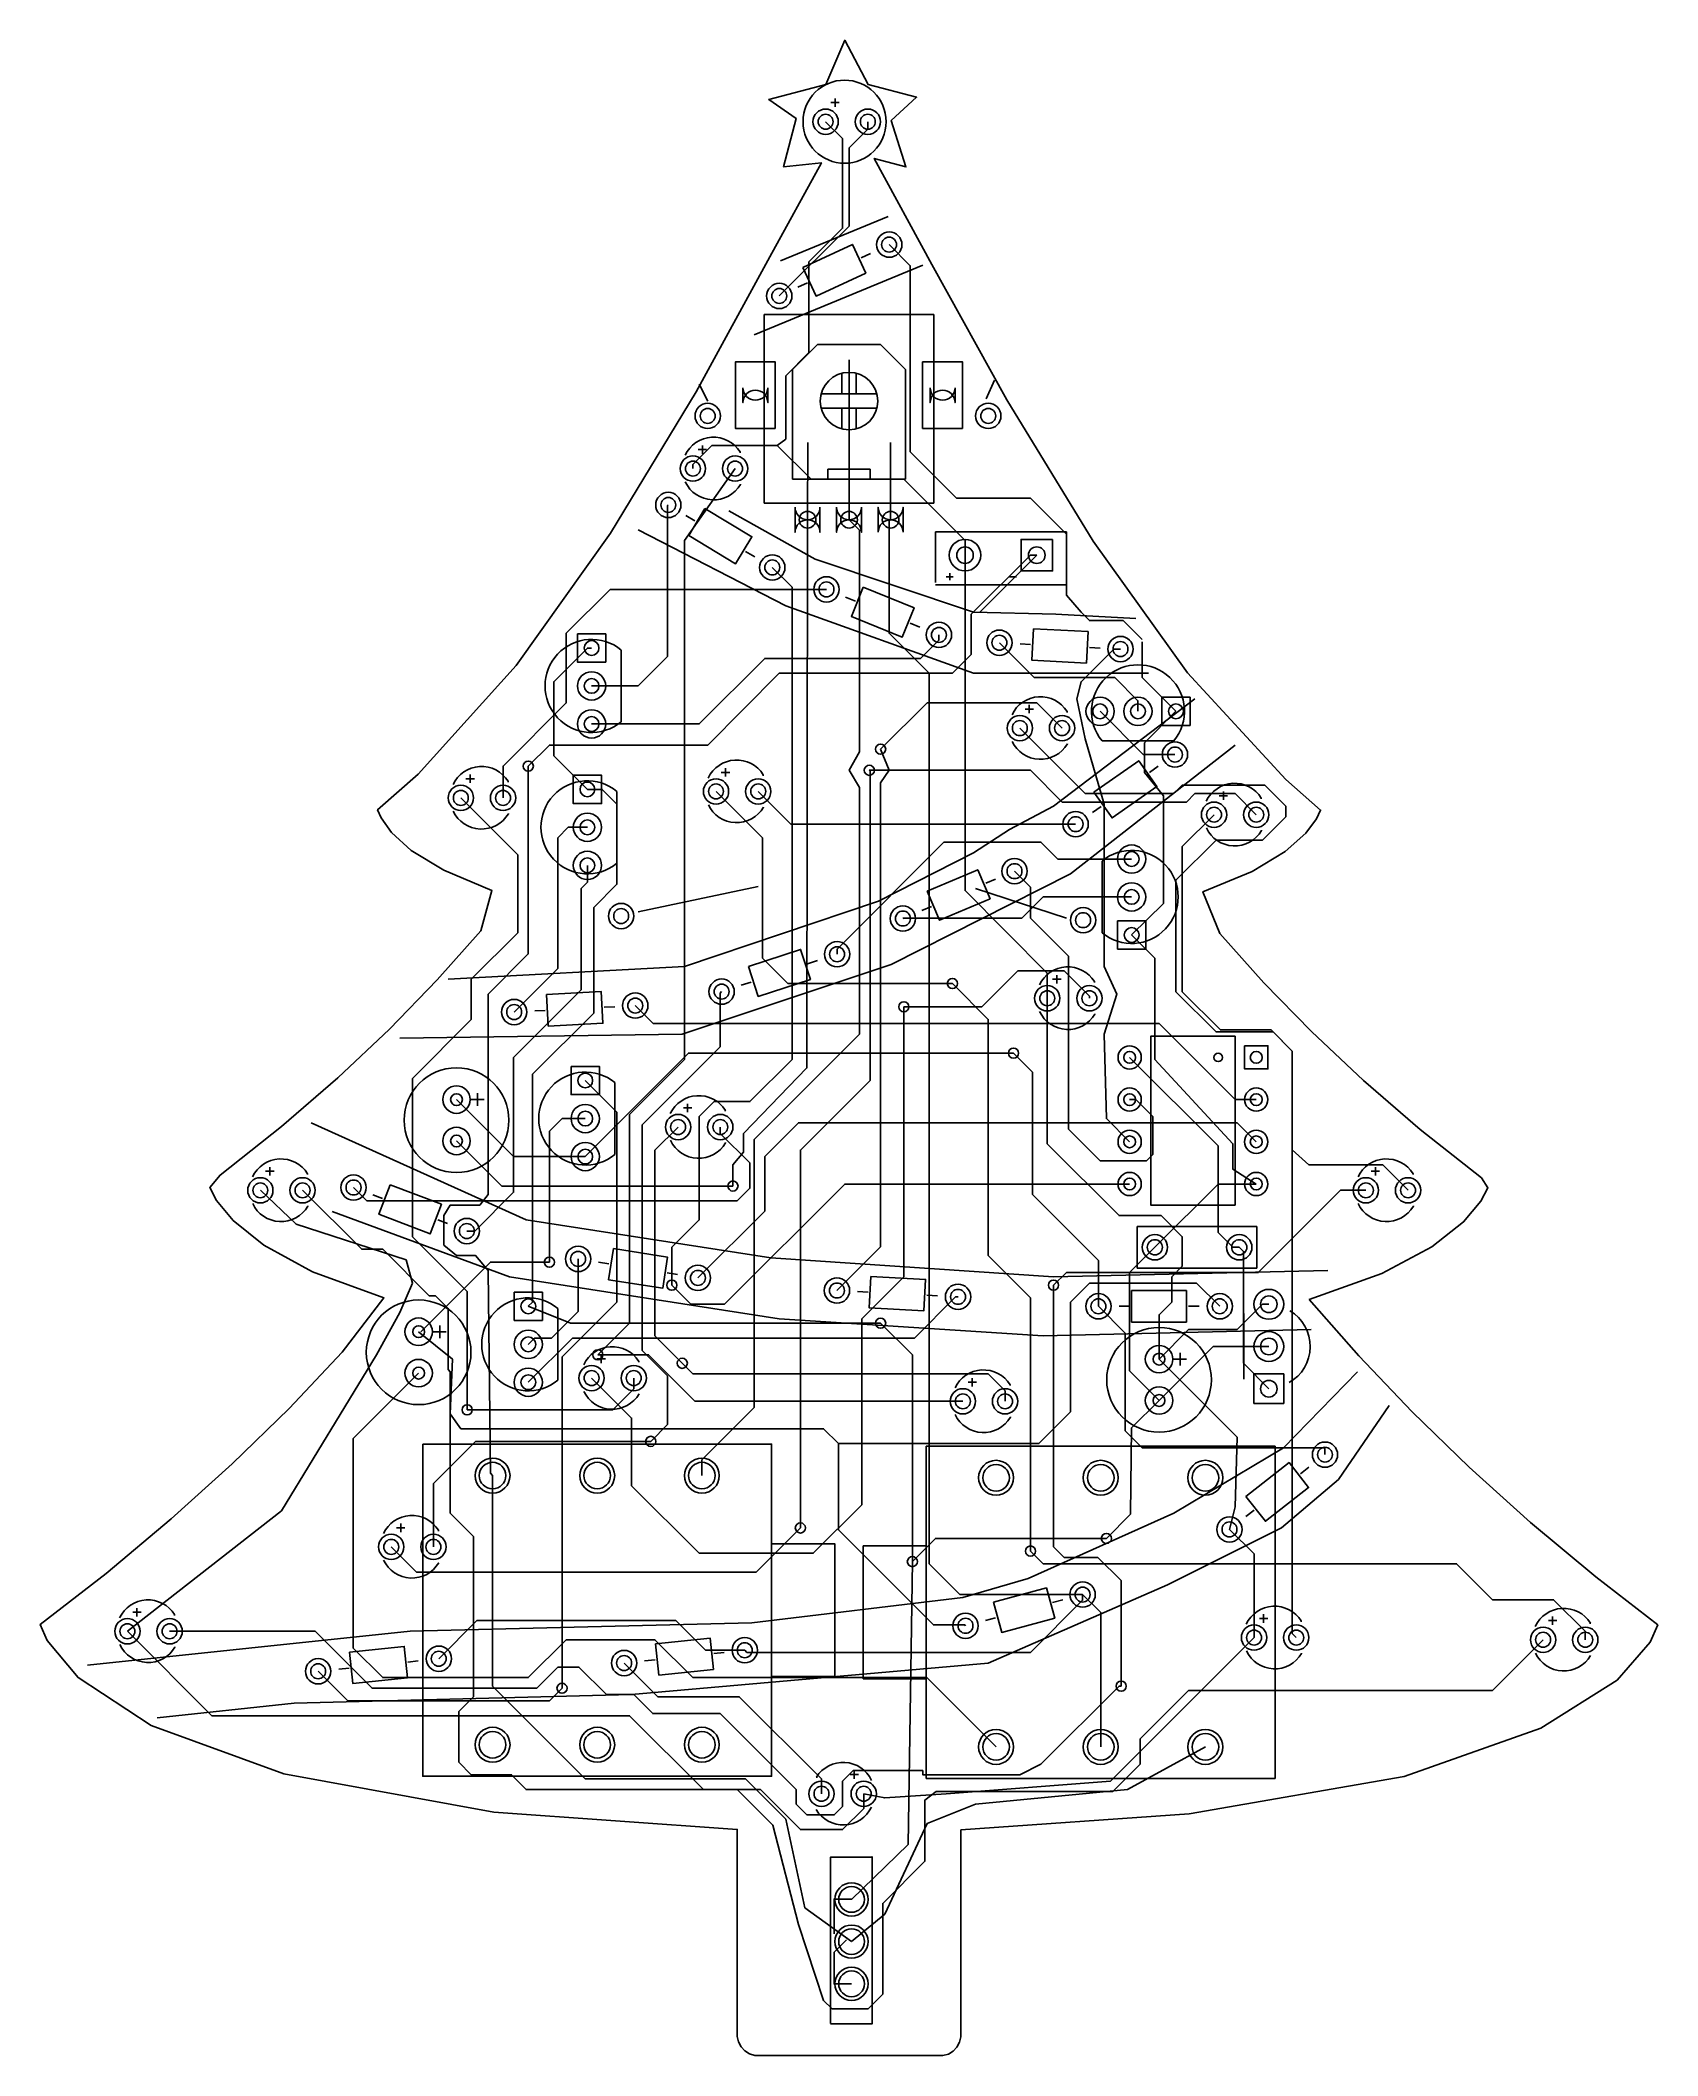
# Model space of a CAD drawing. Header units: millimetres. Extents: x 76 to 173, y -137 to -16.
import ezdxf

# ---------------------------------------------------------------- set-up
doc = ezdxf.new("R2010")
doc.units = ezdxf.units.MM

msp = doc.modelspace()

# ---------------------------------------------------------------- linework, layer by layer
for points in [[(151.91, -91.79), (156.29, -90.23), (159.3, -88.62), (161.2, -87.12), (162.24, -85.88), (162.67, -85.07), (162.29, -84.47), (158.58, -81.55), (155.18, -78.61), (152.04, -75.67), (149.17, -72.73), (146.53, -69.77), (145.51, -67.25), (148.47, -66.04), (150.47, -64.83), (151.7, -63.73), (152.35, -62.86), (152.59, -62.33), (150.51, -60.49), (144.58, -54.08), (138.9, -46.15), (133.7, -37.65), (129.2, -29.49), (125.73, -23.11), (127.63, -23.62), (126.75, -20.83), (128.27, -19.43), (125.35, -18.67), (123.95, -16), (122.81, -18.67), (119.38, -19.56), (121.03, -20.7), (120.27, -23.62), (122.55, -23.37), (119.45, -29.03), (115, -37.15), (109.84, -45.66), (104.18, -53.64), (98.27, -60.17), (95.83, -62.31), (96.05, -62.81), (96.66, -63.68), (97.85, -64.76), (99.81, -65.96), (102.71, -67.18), (102.04, -69.6), (99.41, -72.56), (96.55, -75.51), (93.44, -78.44), (90.04, -81.38), (86.35, -84.3), (85.73, -85.04), (86.14, -85.83), (87.14, -87.04), (88.98, -88.53), (91.92, -90.12), (96.21, -91.7), (93.69, -94.97), (90.5, -98.35), (87.08, -101.69), (83.41, -105), (79.48, -108.29), (75.52, -111.35), (75.93, -112.32), (77.8, -114.55), (82.2, -117.43), (90.19, -120.34), (102.83, -122.64), (117.48, -123.69), (117.48, -136.15), (117.56, -136.47), (117.71, -136.77), (117.93, -137.01), (118.21, -137.19), (118.53, -137.29), (118.89, -137.3), (129.86, -137.29), (130.19, -137.21), (130.47, -137.03), (130.7, -136.79), (130.86, -136.5), (130.93, -136.17), (130.94, -123.72), (144.68, -122.75), (157.62, -120.5), (165.85, -117.6), (170.44, -114.71), (172.43, -112.42), (172.89, -111.38), (169.17, -108.48), (165.23, -105.21), (161.54, -101.88), (158.11, -98.55), (154.9, -95.18), (151.91, -91.79)], [(121.42, -29.68), (124.41, -28.29), (125.21, -30.01), (122.22, -31.4), (121.42, -29.68)], [(129.31, -32.51), (119.1, -32.51), (119.1, -43.86), (129.31, -43.86), (129.31, -32.51)], [(119.77, -39.36), (119.77, -35.36), (117.37, -35.36), (117.37, -39.36)], [(131.04, -39.36), (131.04, -35.36), (128.64, -35.36), (128.64, -39.36)], [(117.82, -36.91), (117.82, -37.81)], [(119.32, -36.91), (119.32, -37.81)], [(129.09, -36.91), (129.09, -37.81)], [(130.59, -36.91), (130.59, -37.81)], [(115.53, -44.18), (118.36, -45.88), (117.38, -47.51), (114.56, -45.81), (115.53, -44.18)], [(120.96, -44.11), (120.96, -45.61)], [(122.46, -44.11), (122.46, -45.61)], [(123.46, -44.11), (123.46, -45.61)], [(124.96, -44.11), (124.96, -45.61)], [(125.96, -45.61), (125.96, -44.11)], [(127.46, -45.61), (127.46, -44.11)], [(136.46, -46.04), (134.56, -46.04), (134.56, -47.94), (136.46, -47.94)], [(125.06, -48.92), (128.12, -50.16), (127.41, -51.92), (124.35, -50.68), (125.06, -48.92)], [(107.86, -51.73), (107.86, -53.43), (109.56, -53.43), (109.56, -51.73)], [(135.31, -51.42), (138.6, -51.59), (138.5, -53.49), (135.21, -53.31), (135.31, -51.42)], [(144.74, -55.54), (143.04, -55.54), (143.04, -57.24), (144.74, -57.24)], [(138.95, -61.26), (141.65, -59.36), (142.74, -60.92), (140.04, -62.81), (138.95, -61.26)], [(107.61, -60.24), (107.61, -61.94), (109.31, -61.94), (109.31, -60.24)], [(128.92, -67.21), (131.96, -65.92), (132.7, -67.67), (129.66, -68.96), (128.92, -67.21)], [(142.07, -70.7), (142.07, -69), (140.37, -69), (140.37, -70.7)], [(118.15, -71.74), (121.29, -70.72), (121.88, -72.53), (118.74, -73.55), (118.15, -71.74)], [(106, -73.43), (109.29, -73.26), (109.39, -75.16), (106.1, -75.33), (106, -73.43)], [(147.45, -75.95), (147.45, -86.11), (142.37, -86.11), (142.37, -75.95), (147.45, -75.95)], [(148.02, -76.52), (148.02, -77.91), (149.42, -77.91), (149.42, -76.52)], [(107.48, -77.76), (107.48, -79.46), (109.18, -79.46), (109.18, -77.76)], [(96.59, -84.88), (99.67, -86.06), (98.99, -87.84), (95.91, -86.66), (96.59, -84.88)], [(110.02, -88.72), (113.28, -89.24), (112.99, -91.11), (109.73, -90.6), (110.02, -88.72)], [(125.53, -90.41), (128.82, -90.58), (128.72, -92.47), (125.43, -92.3), (125.53, -90.41)], [(104.05, -91.35), (104.05, -93.05), (105.75, -93.05), (105.75, -91.35)], [(141.22, -91.25), (144.52, -91.25), (144.52, -93.15), (141.22, -93.15), (141.22, -91.25)], [(149.48, -91.18), (149.48, -91.18)], [(149.48, -92.97), (149.48, -92.97)], [(149.48, -93.72), (149.48, -93.72)], [(149.48, -95.51), (149.48, -95.51)], [(150.38, -96.26), (148.58, -96.26), (148.58, -98.05), (150.38, -98.05)], [(98.55, -100.49), (98.55, -120.49), (119.55, -120.49), (119.55, -100.49), (98.55, -100.49)], [(149.86, -120.62), (149.86, -100.62), (128.86, -100.62), (128.86, -120.62), (149.86, -120.62)], [(148.1, -103.65), (150.7, -101.61), (151.87, -103.11), (149.27, -105.14), (148.1, -103.65)], [(119.55, -106.49), (119.55, -114.49), (123.35, -114.49), (123.35, -106.49), (119.55, -106.49)], [(128.86, -114.62), (128.86, -106.62), (125.06, -106.62), (125.06, -114.62), (128.86, -114.62)], [(132.91, -110), (136.09, -109.15), (136.59, -110.98), (133.4, -111.83), (132.91, -110)], [(94.14, -113.02), (97.43, -112.67), (97.63, -114.56), (94.34, -114.91), (94.14, -113.02)], [(112.56, -112.51), (115.84, -112.17), (116.04, -114.06), (112.76, -114.4), (112.56, -112.51)]]:
    msp.add_lwpolyline(points, close=True)
for points in [[(123.11, -19.75), (123.62, -19.75)], [(123.37, -19.5), (123.37, -20)], [(122.8, -20.9), (123.82, -21.92), (123.82, -27.31), (121.79, -29.34), (121.79, -34.8), (120.4, -36.2), (120.4, -40), (119.89, -40.39), (115.95, -40.39), (114.81, -41.53), (114.81, -41.78)], [(120.01, -31.39), (124.21, -27.19), (124.21, -22.48), (125.34, -21.35), (125.34, -20.9)], [(120.08, -29.27), (126.56, -26.61)], [(124.93, -29.09), (125.5, -28.83)], [(126.62, -28.3), (127.89, -29.57), (127.89, -40.77), (130.68, -43.56), (135.13, -43.56), (137.29, -45.72), (137.29, -49.4), (138.18, -50.42), (138.68, -50.93), (140.72, -50.93), (141.86, -52.07)], [(118.49, -33.72), (128.65, -29.53)], [(121.71, -30.6), (121.13, -30.86)], [(122.3, -34.32), (120.8, -35.81)], [(126.11, -34.32), (122.3, -34.32)], [(127.61, -35.81), (126.11, -34.32)], [(120.8, -35.81), (120.8, -42.42)], [(123.77, -36.04), (123.77, -37.29)], [(124.21, -35.23), (124.21, -44.86)], [(124.64, -36.04), (124.64, -37.29)], [(127.61, -42.42), (127.61, -35.81)], [(115.7, -37.72), (115.19, -36.7)], [(125.88, -37.29), (122.53, -37.29)], [(132.46, -37.59), (132.97, -36.45)], [(125.88, -38.15), (122.53, -38.15)], [(123.77, -38.15), (123.77, -39.4)], [(124.64, -38.15), (124.64, -39.4)], [(115.12, -40.64), (115.63, -40.64)], [(115.38, -40.38), (115.38, -40.89)], [(117.65, -40.78), (117.65, -40.84)], [(119.89, -40.39), (121.92, -42.42), (127.51, -42.42), (131.19, -46.1), (131.19, -46.99)], [(121.72, -40.21), (121.71, -44.86)], [(126.7, -40.21), (126.71, -44.86)], [(117.35, -41.78), (114.3, -46.1), (114.3, -77.34), (111, -80.65), (111, -93.22), (109.09, -95.12)], [(120.8, -42.42), (122.94, -42.42)], [(122.94, -41.81), (125.48, -41.81)], [(122.94, -42.42), (122.94, -41.81)], [(125.48, -41.81), (125.48, -42.42)], [(125.48, -42.42), (127.61, -42.42)], [(117.67, -42.74), (117.67, -42.72)], [(113.33, -43.97), (113.28, -44.01), (113.28, -53.09), (111.51, -54.86), (108.71, -54.86)], [(114.93, -44.93), (114.39, -44.6)], [(124.21, -44.86), (124.84, -45.49), (124.84, -58.82), (124.21, -59.94), (124.84, -60.98), (124.84, -75.82), (118.49, -82.17), (118.49, -98.3), (115.35, -101.44), (115.35, -102.39)], [(116.97, -44.32), (122.17, -47.24), (131.7, -50.42), (136.65, -50.55), (141.48, -50.8)], [(117.22, -84.96), (117.22, -83.69), (117.86, -82.93), (117.86, -81.79), (121.67, -77.85), (121.71, -44.86)], [(126.71, -44.86), (126.62, -44.95), (126.62, -47.71)], [(111.51, -45.47), (120.4, -50.04), (131.7, -54.1), (142.24, -54.1)], [(137.29, -45.59), (129.41, -45.59)], [(129.41, -48.64), (129.41, -45.59)], [(137.29, -45.59), (137.29, -48.77)], [(104.9, -59.69), (106.17, -58.42), (115.7, -58.42), (120.01, -54.1), (130.43, -54.1), (131.57, -52.96), (131.57, -50.55), (135.13, -46.99), (135.51, -46.99)], [(117.98, -46.76), (118.53, -47.09)], [(131.19, -46.99), (131.19, -67.18), (136.14, -72.14), (136.14, -73.66)], [(135.51, -46.99), (132.08, -50.42)], [(119.59, -47.73), (120.78, -48.92), (120.78, -77.34), (118.24, -79.88), (116.08, -79.88), (115.19, -80.77), (115.19, -87), (113.54, -88.65), (113.54, -90.93)], [(126.62, -47.71), (126.62, -51.69), (129.03, -54.1), (129.03, -107.7), (130.88, -109.55), (138.27, -109.55)], [(130.48, -48.29), (130.05, -48.29)], [(130.28, -48.49), (130.28, -48.07)], [(134.29, -48.29), (133.86, -48.29)], [(103.38, -61.6), (103.38, -59.69), (107.19, -55.88), (107.19, -51.69), (109.83, -49.05), (122.85, -49.05)], [(124.59, -49.75), (124, -49.52)], [(137.29, -48.77), (129.41, -48.77)], [(108.71, -57.15), (115.19, -57.15), (119.13, -53.21), (128.52, -53.21), (129.62, -52.11), (129.62, -51.79)], [(127.89, -51.09), (128.48, -51.32)], [(108.46, -61.09), (106.43, -59.06), (106.43, -54.61), (108.46, -52.58), (108.71, -52.58)], [(110.49, -52.71), (110.49, -57.02)], [(133.26, -52.26), (135.36, -54.36), (140.21, -54.36), (141.6, -55.75), (141.6, -56.39)], [(135.13, -52.36), (134.5, -52.32)], [(141.1, -82.3), (139.7, -80.9), (139.57, -75.82), (140.33, -73.41), (139.57, -71.75), (139.57, -61.98), (138.43, -58.04), (137.92, -55.63), (138.18, -54.61), (140.14, -52.64), (140.55, -52.64)], [(138.68, -52.54), (139.32, -52.58)], [(143.89, -56.39), (141.86, -54.36), (141.86, -52.2)], [(145.03, -55.63), (136.52, -62.1), (133.86, -63.5), (131.7, -64.9), (125.98, -67.82), (114.3, -71.75), (100.08, -72.52)], [(126.11, -58.67), (128.91, -55.88), (135.51, -55.88), (137.03, -57.4)], [(134.81, -56.26), (135.32, -56.26)], [(135.06, -56), (135.06, -56.51)], [(137.33, -56.4), (137.33, -56.46)], [(139.32, -56.39), (141.92, -58.99), (143.83, -58.99)], [(143.89, -56.39), (141.99, -58.29), (141.99, -60.07), (143.13, -61.47), (143.13, -67.95), (141.22, -69.85)], [(134.49, -57.4), (138.43, -61.34), (143.76, -61.34), (144.27, -60.83), (149.23, -60.83), (150.5, -62.1), (150.5, -62.74), (149.1, -64.14), (146.3, -64.14), (143.89, -66.55), (143.89, -73.28), (146.3, -75.69), (149.73, -75.69), (150.88, -76.84), (150.88, -82.78), (151.89, -83.69), (156.34, -83.69), (157.86, -85.22)], [(143.76, -58.17), (139.45, -58.17)], [(123.48, -91.25), (126.11, -88.62), (126.11, -60.7), (126.62, -59.94), (126.11, -58.67)], [(137.35, -58.36), (137.35, -58.34)], [(147.45, -58.42), (137.54, -66.17)], [(102.75, -102.39), (102.62, -102.25), (102.49, -90.04), (101.73, -89.15), (100.58, -89.15), (99.82, -88.52), (99.82, -86.74), (100.2, -86.11), (101.98, -86.11), (102.49, -85.47), (102.49, -73.41), (104.9, -70.99), (104.9, -59.69)], [(101.15, -60.45), (101.66, -60.45)], [(101.41, -60.2), (101.41, -60.7)], [(103.68, -60.6), (103.68, -60.65)], [(116.52, -60.07), (117.03, -60.07)], [(116.78, -59.81), (116.78, -60.32)], [(119.04, -60.21), (119.04, -60.27)], [(125.43, -59.94), (125.48, -59.99), (125.48, -78.61), (121.28, -82.8), (121.28, -105.54)], [(148.72, -62.61), (147.45, -61.34), (145.03, -61.34), (144.53, -61.85), (137.03, -61.85), (135.13, -59.94), (125.43, -59.94)], [(142.3, -60.07), (142.82, -59.7)], [(100.84, -61.6), (104.27, -65.02), (104.27, -69.72), (101.47, -72.52), (101.47, -74.93), (97.92, -78.49), (97.92, -88.01), (101.22, -91.31), (101.22, -98.43)], [(104.9, -92.2), (105.16, -91.95), (105.16, -78.23), (108.84, -74.55), (108.84, -68.2), (110.24, -66.8), (110.24, -61.98), (109.35, -61.09), (108.46, -61.09)], [(110.24, -61.21), (110.24, -65.53)], [(116.2, -61.21), (119, -64.01), (119, -71.25), (120.52, -72.77), (130.43, -72.77)], [(118.74, -61.21), (120.71, -63.18), (137.85, -63.18)], [(146.49, -61.47), (147, -61.47)], [(146.75, -61.21), (146.75, -61.72)], [(149.02, -61.61), (149.02, -61.66)], [(103.7, -62.55), (103.7, -62.54)], [(119.06, -62.17), (119.06, -62.15)], [(139.39, -62.11), (138.87, -62.47)], [(151.13, -112.14), (150.88, -111.89), (150.88, -76.84), (149.61, -75.57), (146.56, -75.57), (144.27, -73.28), (144.27, -64.52), (146.18, -62.61)], [(104.05, -74.49), (106.68, -71.86), (106.68, -64.01), (107.31, -63.37), (108.46, -63.37)], [(123.49, -71.01), (123.49, -70.7), (129.92, -64.26), (135.76, -64.26), (136.78, -65.28), (141.22, -65.28)], [(149.04, -63.56), (149.04, -63.55)], [(139.45, -69.72), (139.45, -65.41)], [(97.16, -76.07), (114.17, -75.82), (126.75, -71.63), (137.54, -66.17)], [(101.2, -87.67), (101.69, -87.67), (104.01, -85.34), (104.01, -77.22), (108.08, -73.15), (108.08, -67.06), (108.46, -66.68), (108.46, -65.66)], [(132.45, -66.74), (133.03, -66.49)], [(134.17, -66.01), (135.13, -66.97), (135.13, -68.83), (137.41, -71.12), (137.41, -81.53), (139.32, -83.44), (142.11, -83.44), (142.49, -83.06), (142.49, -80.77), (141.48, -79.76), (141.1, -79.76)], [(111.51, -68.45), (118.74, -66.93)], [(127.45, -68.86), (127.48, -68.83), (134.62, -68.83), (135.89, -67.56), (141.22, -67.56)], [(131.83, -67.06), (137.29, -68.83)], [(129.17, -68.13), (128.59, -68.38)], [(148.72, -84.84), (147.32, -83.95), (147.32, -82.42), (142.62, -77.34), (142.62, -71.25), (141.22, -69.85)], [(121.71, -71.59), (122.31, -71.39)], [(118.32, -72.69), (117.72, -72.88)], [(127.51, -74.17), (132.21, -74.17), (134.37, -72.01), (137.16, -72.01), (138.68, -73.53), (138.68, -73.66)], [(130.43, -72.77), (132.59, -74.93), (132.59, -89.15), (135.13, -91.69), (135.13, -106.93)], [(136.46, -72.51), (136.97, -72.51)], [(136.71, -72.26), (136.71, -72.77)], [(138.98, -72.66), (138.98, -72.71)], [(116.54, -73.26), (116.46, -73.35), (116.46, -76.58), (111.76, -81.28), (111.76, -94.87), (113.28, -96.39), (113.28, -99.31), (112.27, -100.33)], [(136.14, -73.66), (136.14, -82.42), (140.46, -86.74), (143, -86.74), (144.27, -88.01), (144.27, -89.79), (143.64, -90.42), (143.64, -91.95), (142.87, -92.71), (142.87, -95.38)], [(105.92, -74.39), (105.29, -74.42)], [(108.71, -96.52), (111.12, -98.93), (111.12, -103), (115.19, -107.06), (122.05, -107.06), (124.97, -104.14), (124.97, -92.96), (127.51, -90.42), (127.51, -74.17)], [(109.47, -74.2), (110.11, -74.17)], [(111.34, -74.1), (112.42, -75.18), (142.87, -75.18), (147.45, -79.76), (148.72, -79.76)], [(139, -74.61), (139, -74.6)], [(108.33, -83.19), (114.54, -76.96), (134.11, -76.96)], [(134.11, -76.96), (135.25, -78.11), (135.25, -85.47), (139.22, -89.44), (139.22, -92.2)], [(141.1, -77.22), (146.43, -82.55), (146.43, -87.76), (147.32, -88.65), (147.7, -88.65)], [(108.33, -78.61), (110.24, -80.52), (110.24, -91.95), (108.71, -93.47), (106.93, -95.25), (106.93, -105.66), (106.93, -115.19), (106.93, -114.55)], [(110.11, -78.74), (110.11, -83.06)], [(100.58, -79.76), (104.01, -83.19), (108.33, -83.19)], [(101.47, -79.76), (102.24, -79.76)], [(101.85, -79.38), (101.85, -80.14)], [(114.49, -80.01), (114.49, -80.52)], [(91.82, -81.15), (104.77, -87), (119.51, -89.28), (136.52, -90.42), (153.03, -90.04)], [(106.17, -89.54), (106.17, -81.66), (106.93, -80.9), (108.33, -80.9)], [(114.24, -80.26), (114.74, -80.26)], [(148.72, -82.3), (147.57, -81.15), (121.16, -81.15), (119.13, -83.19), (119.13, -86.47), (115.11, -90.49)], [(116.76, -80.41), (116.76, -80.46)], [(94.38, -85.05), (95.18, -85.85), (117.48, -85.85), (118.24, -85.09), (118.24, -83.57), (116.46, -81.79), (116.46, -81.41)], [(100.58, -82.25), (103.3, -84.96), (117.22, -84.96)], [(113.92, -81.41), (112.52, -82.8), (112.52, -93.98), (114.17, -95.63)], [(116.78, -82.36), (116.78, -82.35)], [(89.09, -84.07), (89.6, -84.07)], [(89.34, -83.82), (89.34, -84.33)], [(91.61, -84.22), (91.61, -84.27)], [(113.54, -90.93), (114.68, -92.08), (116.71, -92.08), (123.95, -84.84), (141.1, -84.84)], [(142.62, -88.65), (146.43, -84.84), (148.72, -84.84)], [(155.64, -84.07), (156.15, -84.07)], [(155.89, -83.82), (155.89, -84.33)], [(158.16, -84.22), (158.16, -84.27)], [(88.77, -85.22), (90.93, -87.25), (97.54, -89.41), (97.92, -90.81), (97.16, -92.58), (95.76, -95.12), (90.04, -104.52), (80.77, -111.76)], [(91.31, -85.22), (94.87, -88.77), (96.14, -88.77), (98.93, -91.57), (99.31, -91.57), (100.08, -92.33), (100.08, -96.01), (100.2, -96.14), (100.2, -104.65), (101.6, -106.05), (101.6, -115.7), (100.71, -116.59), (100.71, -119.63), (101.47, -120.4), (103.89, -120.4), (104.77, -121.29), (117.48, -121.29), (119.63, -123.44), (121.16, -129.41), (122.68, -133.99), (123.19, -134.49), (125.35, -134.49), (126.24, -133.6), (126.24, -128.14), (128.78, -125.6), (128.78, -121.92), (129.45, -121.41), (140.08, -121.41), (141.73, -119.76), (141.73, -118.24), (144.65, -115.32), (162.94, -115.32), (165.99, -112.27)], [(96.13, -85.72), (95.54, -85.5)], [(136.52, -90.93), (137.29, -90.17), (148.84, -90.17), (153.8, -85.22), (155.32, -85.22)], [(91.63, -86.17), (91.63, -86.16)], [(93.09, -86.49), (103.76, -90.42), (120.01, -92.96), (135.89, -93.98), (152.02, -93.6)], [(99.45, -87), (100.04, -87.22)], [(158.18, -86.17), (158.18, -86.16)], [(148.76, -87.4), (141.56, -87.4)], [(141.56, -87.4), (141.56, -89.9)], [(148.76, -89.9), (148.76, -87.4)], [(98.43, -93.73), (102.62, -89.54), (106.17, -89.54)], [(104.9, -94.49), (105.28, -94.11), (106.3, -94.11), (107.9, -92.51), (107.9, -89.35)], [(109.75, -89.64), (109.12, -89.54)], [(142.62, -88.65), (141.1, -90.17), (141.1, -96.09), (142.87, -97.87)], [(147.7, -88.65), (147.96, -88.9), (147.96, -95.63), (149.48, -97.16)], [(113.26, -90.19), (113.89, -90.29)], [(123.57, -100.46), (135.64, -100.46), (137.54, -98.55), (137.54, -91.95), (138.68, -90.81), (145.13, -90.81), (146.53, -92.2)], [(140.59, -115.06), (140.59, -108.71), (139.19, -107.32), (137.16, -107.32), (136.52, -106.68), (136.52, -90.93)], [(141.56, -89.9), (148.76, -89.9)], [(104.9, -96.77), (107.57, -94.11), (128.14, -94.11), (130.62, -91.63), (130.77, -91.63)], [(125.35, -91.35), (124.72, -91.31)], [(128.9, -91.53), (129.54, -91.57)], [(142.87, -95.38), (144.65, -93.6), (147.57, -93.6), (149.1, -92.08), (149.48, -92.08)], [(99.57, -93.35), (99.57, -94.11)], [(104.9, -92.2), (107.44, -93.22), (126.11, -93.22)], [(106.68, -92.33), (106.68, -96.65)], [(126.11, -93.22), (128.02, -95.12), (128.02, -107.79)], [(139.22, -92.2), (140.84, -93.82), (140.84, -99.7), (141.86, -100.71), (152.86, -100.71), (152.86, -101.13)], [(141.1, -92.2), (140.46, -92.2)], [(144.65, -92.2), (145.29, -92.2)], [(147.98, -92.64), (147.98, -96.59)], [(131.22, -111.43), (131.17, -111.38), (129.29, -111.38), (123.57, -105.66), (123.57, -100.46), (122.68, -99.57), (100.84, -99.57), (100.2, -98.68), (100.33, -95.38), (98.3, -93.73)], [(99.19, -93.73), (99.95, -93.73)], [(142.87, -97.87), (146.13, -94.62), (149.48, -94.62)], [(109.03, -95.37), (109.54, -95.37)], [(109.09, -95.12), (112.14, -95.12), (114.93, -97.92), (131.06, -97.92)], [(109.28, -95.12), (109.28, -95.63)], [(111.55, -95.52), (111.55, -95.57)], [(114.17, -95.63), (114.81, -96.27)], [(142.87, -95.38), (147.57, -100.08), (147.45, -104.27), (147.11, -105.63)], [(143.76, -95.38), (144.53, -95.38)], [(144.14, -95), (144.14, -95.76)], [(78.36, -113.79), (97.79, -111.76), (118.36, -111.25), (131.06, -109.73), (135, -108.59), (143.76, -104.65), (150.37, -100.71), (154.81, -96.14)], [(133.06, -118.72), (128.9, -114.55), (114.81, -114.55), (112.52, -112.27), (107.19, -112.27), (104.9, -114.55), (96.14, -114.55), (94.36, -112.78), (94.36, -100.15), (98.3, -96.22)], [(101.22, -98.43), (109.98, -98.43), (111.25, -97.16), (111.25, -96.52)], [(114.81, -96.27), (132.59, -96.27), (133.6, -97.28), (133.6, -97.92)], [(131.38, -96.77), (131.89, -96.77)], [(131.63, -96.52), (131.63, -97.03)], [(133.9, -96.92), (133.9, -96.97)], [(156.72, -98.17), (153.67, -102.62), (150.24, -105.54), (143.38, -108.97), (132.59, -113.67), (111.12, -115.57), (90.8, -116.08), (82.55, -116.97)], [(111.57, -97.47), (111.57, -97.46)], [(142.87, -97.87), (141.22, -99.52), (141.15, -104.72), (139.7, -106.17)], [(133.92, -98.87), (133.92, -98.86)], [(112.27, -100.33), (101.73, -100.33), (99.19, -102.87), (99.19, -106.68)], [(151.39, -102.28), (151.89, -101.89)], [(124.36, -130.44), (121.54, -128.4), (120.4, -123.06), (117.98, -120.65), (108.33, -120.65), (102.75, -115.07), (102.75, -102.39)], [(97.22, -105.28), (97.22, -105.79)], [(148.59, -104.47), (148.09, -104.86)], [(121.28, -105.54), (118.62, -108.2), (98.17, -108.2), (96.65, -106.68)], [(96.96, -105.53), (97.47, -105.53)], [(99.49, -105.68), (99.49, -105.73)], [(128.02, -107.57), (128.02, -107.57), (129.41, -106.17), (139.7, -106.17)], [(147.11, -105.63), (148.59, -107.1), (148.59, -112.14)], [(99.51, -107.63), (99.51, -107.62)], [(124.36, -127.9), (127.76, -124.59), (128.02, -107.57)], [(135.13, -106.93), (135.89, -107.7), (160.78, -107.7), (162.94, -109.86), (166.62, -109.86), (168.53, -111.76), (168.53, -112.27)], [(81.34, -110.36), (81.34, -110.87)], [(117.93, -112.9), (118.06, -113.03), (135.13, -113.03), (138.27, -109.89), (138.27, -109.55)], [(136.46, -110.03), (137.08, -109.87)], [(138.27, -109.55), (139.36, -110.63), (139.36, -118.72)], [(81.09, -110.61), (81.6, -110.61)], [(83.61, -110.76), (83.61, -110.81)], [(99.51, -113.41), (101.8, -111.12), (113.79, -111.12), (115.57, -112.9), (117.93, -112.9)], [(133.03, -110.95), (132.42, -111.11)], [(148.91, -111), (149.41, -111)], [(149.16, -110.74), (149.16, -111.25)], [(151.43, -111.14), (151.43, -111.19)], [(166.31, -111.12), (166.81, -111.12)], [(166.56, -110.87), (166.56, -111.38)], [(168.83, -111.27), (168.83, -111.32)], [(80.77, -111.76), (85.85, -116.84), (111, -116.84), (115.44, -121.29), (118.87, -121.29), (121.28, -123.7), (123.82, -123.7), (125.09, -122.43), (125.09, -121.54)], [(83.31, -111.76), (92.07, -111.76), (95.5, -115.19), (105.41, -115.19), (106.68, -113.92), (107.95, -113.92), (109.6, -115.57), (111.25, -115.57), (112.39, -116.71), (116.46, -116.71), (121.03, -121.29), (121.03, -122.17), (121.67, -122.81), (123.32, -122.81), (123.82, -122.3), (123.82, -120.78), (124.46, -120.14), (128.65, -120.14), (128.65, -120.4), (134.49, -120.4), (135.76, -119.76), (140.46, -115.06), (140.59, -115.06)], [(83.63, -112.71), (83.63, -112.7)], [(125.09, -121.54), (126.36, -121.79), (130.05, -121.54), (139.95, -120.78), (148.59, -112.14)], [(94.12, -113.98), (93.49, -114.04)], [(97.65, -113.61), (98.28, -113.54)], [(110.67, -113.67), (112.7, -115.7), (117.6, -115.7), (122.55, -120.65), (122.55, -121.54)], [(112.53, -113.47), (111.9, -113.54)], [(116.07, -113.1), (116.7, -113.03)], [(151.45, -113.09), (151.45, -113.08)], [(168.85, -113.22), (168.85, -113.21)], [(106.93, -115.19), (106.17, -115.95), (94.03, -115.95), (92.25, -114.17)], [(124.36, -130.44), (126.36, -128.78), (128.91, -123.32), (131.83, -122.17), (140.97, -121.29), (145.66, -118.72)], [(122.26, -120.54), (122.26, -120.59)], [(124.78, -120.39), (124.27, -120.39)], [(124.52, -120.14), (124.52, -120.65)], [(122.24, -122.49), (122.24, -122.48)], [(123.09, -135.36), (123.1, -125.35), (125.58, -125.35), (125.6, -125.33), (125.61, -135.38), (123.09, -135.38)], [(124.36, -127.88), (123.31, -127.88), (123.31, -129.98)], [(124.36, -132.98), (123.31, -132.98), (123.31, -131.08), (124.06, -130.33)]]:
    msp.add_lwpolyline(points)
for centre, radius in [((123.94, -20.9), 2.5), ((122.8, -20.9), 0.762), ((122.8, -20.9), 0.45), ((125.34, -20.9), 0.762), ((125.34, -20.9), 0.45), ((126.63, -28.3), 0.762), ((126.62, -28.3), 0.45), ((120.01, -31.39), 0.762), ((120.01, -31.39), 0.45), ((124.21, -37.72), 1.73), ((115.7, -38.61), 0.762), ((115.7, -38.61), 0.45), ((132.59, -38.61), 0.762), ((132.59, -38.61), 0.45), ((114.81, -41.78), 0.762), ((117.35, -41.78), 0.762), ((114.81, -41.78), 0.45), ((117.35, -41.78), 0.45), ((113.33, -43.97), 0.762), ((113.33, -43.97), 0.45), ((121.71, -44.86), 0.5), ((124.21, -44.86), 0.5), ((126.71, -44.86), 0.5), ((131.19, -46.99), 0.95), ((119.59, -47.73), 0.762), ((119.59, -47.73), 0.45), ((131.19, -46.99), 0.5), ((135.51, -46.99), 0.5), ((122.85, -49.05), 0.762), ((122.85, -49.05), 0.45), ((108.71, -52.58), 0.445), ((129.62, -51.79), 0.762), ((129.62, -51.79), 0.45), ((133.26, -52.26), 0.762), ((133.26, -52.26), 0.45), ((140.55, -52.64), 0.762), ((140.55, -52.64), 0.45), ((108.71, -54.86), 0.85), ((108.71, -54.86), 0.445), ((139.32, -56.39), 0.85), ((141.6, -56.39), 0.85), ((108.71, -57.15), 0.85), ((108.71, -57.15), 0.445), ((134.49, -57.4), 0.762), ((134.49, -57.4), 0.45), ((137.03, -57.4), 0.762), ((137.03, -57.4), 0.45), ((139.32, -56.39), 0.445), ((141.6, -56.39), 0.445), ((143.89, -56.39), 0.445), ((104.9, -59.69), 0.305), ((126.11, -58.67), 0.305), ((143.83, -58.99), 0.762), ((143.83, -58.99), 0.45), ((108.46, -61.09), 0.445), ((116.2, -61.21), 0.762), ((118.74, -61.21), 0.762), ((125.43, -59.94), 0.305), ((100.84, -61.6), 0.762), ((100.84, -61.6), 0.45), ((103.38, -61.6), 0.762), ((103.38, -61.6), 0.45), ((116.2, -61.21), 0.45), ((118.74, -61.21), 0.45), ((146.18, -62.61), 0.762), ((148.72, -62.61), 0.762), ((108.46, -63.37), 0.85), ((108.46, -63.37), 0.445), ((137.85, -63.18), 0.762), ((137.85, -63.18), 0.45), ((146.18, -62.61), 0.45), ((148.72, -62.61), 0.45), ((108.46, -65.66), 0.85), ((108.46, -65.66), 0.445), ((134.17, -66.01), 0.762), ((141.22, -65.28), 0.85), ((141.22, -65.28), 0.445), ((134.17, -66.01), 0.45), ((141.22, -67.56), 0.85), ((141.22, -67.56), 0.445), ((110.49, -68.71), 0.762), ((110.49, -68.71), 0.45), ((127.45, -68.86), 0.762), ((127.45, -68.86), 0.45), ((138.3, -68.96), 0.762), ((138.3, -68.96), 0.45), ((123.49, -71.01), 0.762), ((141.22, -69.85), 0.445), ((123.49, -71.01), 0.45), ((116.54, -73.26), 0.762), ((130.43, -72.77), 0.305), ((104.05, -74.49), 0.762), ((111.34, -74.1), 0.762), ((111.34, -74.1), 0.45), ((116.54, -73.26), 0.45), ((127.51, -74.17), 0.305), ((136.14, -73.66), 0.762), ((136.14, -73.66), 0.45), ((138.68, -73.66), 0.762), ((138.68, -73.66), 0.45), ((104.05, -74.49), 0.45), ((134.11, -76.96), 0.305), ((141.1, -77.22), 0.699), ((141.1, -77.22), 0.356), ((146.43, -77.22), 0.254), ((148.72, -77.22), 0.356), ((100.58, -81), 3.15), ((108.33, -78.61), 0.445), ((100.58, -79.76), 0.826), ((100.58, -79.76), 0.356), ((108.33, -80.9), 0.85), ((141.1, -79.76), 0.699), ((141.1, -79.76), 0.356), ((148.72, -79.76), 0.699), ((148.72, -79.76), 0.356), ((108.33, -80.9), 0.445), ((113.92, -81.41), 0.762), ((113.92, -81.41), 0.45), ((116.46, -81.41), 0.762), ((116.46, -81.41), 0.45), ((100.58, -82.25), 0.826), ((100.58, -82.25), 0.356), ((108.33, -83.19), 0.85), ((141.1, -82.3), 0.699), ((141.1, -82.3), 0.356), ((148.72, -82.3), 0.699), ((148.72, -82.3), 0.356), ((108.33, -83.19), 0.445), ((88.77, -85.22), 0.762), ((88.77, -85.22), 0.45), ((91.31, -85.22), 0.762), ((91.31, -85.22), 0.45), ((94.38, -85.05), 0.762), ((94.38, -85.05), 0.45), ((117.22, -84.96), 0.305), ((141.1, -84.84), 0.699), ((141.1, -84.84), 0.356), ((148.72, -84.84), 0.699), ((148.72, -84.84), 0.356), ((155.32, -85.22), 0.762), ((155.32, -85.22), 0.45), ((157.86, -85.22), 0.762), ((157.86, -85.22), 0.45), ((101.2, -87.67), 0.762), ((101.2, -87.67), 0.45), ((142.62, -88.65), 0.762), ((142.62, -88.65), 0.457), ((147.7, -88.65), 0.762), ((147.7, -88.65), 0.457), ((106.17, -89.54), 0.305), ((107.9, -89.35), 0.762), ((107.9, -89.35), 0.45), ((115.11, -90.49), 0.762), ((113.54, -90.93), 0.305), ((115.11, -90.49), 0.45), ((123.48, -91.25), 0.762), ((123.48, -91.25), 0.45), ((130.77, -91.63), 0.762), ((136.52, -90.93), 0.305), ((98.3, -94.97), 3.15), ((104.9, -92.2), 0.445), ((130.77, -91.63), 0.45), ((139.22, -92.2), 0.762), ((139.22, -92.2), 0.45), ((146.53, -92.2), 0.762), ((146.52, -92.2), 0.45), ((149.48, -92.08), 0.5), ((98.3, -93.73), 0.826), ((98.3, -93.73), 0.356), ((126.11, -93.22), 0.305), ((104.9, -94.49), 0.85), ((104.9, -94.49), 0.445), ((142.87, -96.62), 3.15), ((142.87, -95.38), 0.826), ((149.48, -94.62), 0.5), ((98.3, -96.22), 0.826), ((108.71, -96.52), 0.762), ((109.09, -95.12), 0.305), ((111.25, -96.52), 0.762), ((114.17, -95.63), 0.305), ((142.87, -95.38), 0.356), ((98.3, -96.22), 0.356), ((104.9, -96.77), 0.85), ((104.9, -96.77), 0.445), ((108.71, -96.52), 0.45), ((111.25, -96.52), 0.45), ((142.87, -97.87), 0.826), ((149.48, -97.16), 0.5), ((101.22, -98.43), 0.305), ((131.06, -97.92), 0.762), ((131.06, -97.92), 0.45), ((133.6, -97.92), 0.762), ((133.6, -97.92), 0.45), ((142.87, -97.87), 0.356), ((112.27, -100.33), 0.305), ((152.86, -101.13), 0.762), ((152.86, -101.13), 0.45), ((102.75, -102.39), 1.05), ((102.75, -102.39), 0.8), ((109.05, -102.39), 1.05), ((109.05, -102.39), 0.8), ((115.35, -102.39), 1.05), ((115.35, -102.39), 0.8), ((133.06, -102.52), 1.05), ((133.06, -102.52), 0.8), ((139.36, -102.52), 1.05), ((139.36, -102.52), 0.8), ((145.66, -102.52), 1.05), ((145.66, -102.52), 0.8), ((121.28, -105.54), 0.305), ((147.11, -105.63), 0.762), ((147.11, -105.63), 0.45), ((96.65, -106.68), 0.762), ((96.65, -106.68), 0.45), ((99.19, -106.68), 0.762), ((99.19, -106.68), 0.45), ((135.13, -106.93), 0.305), ((139.7, -106.17), 0.305), ((128.02, -107.57), 0.305), ((138.27, -109.55), 0.762), ((138.27, -109.55), 0.45), ((80.77, -111.76), 0.762), ((80.77, -111.76), 0.45), ((83.31, -111.76), 0.762), ((83.31, -111.76), 0.45), ((131.22, -111.43), 0.762), ((131.22, -111.43), 0.45), ((148.59, -112.14), 0.762), ((151.13, -112.14), 0.762), ((165.99, -112.27), 0.762), ((168.53, -112.27), 0.762), ((99.52, -113.41), 0.762), ((117.93, -112.9), 0.762), ((117.93, -112.9), 0.45), ((148.59, -112.14), 0.45), ((151.13, -112.14), 0.45), ((165.99, -112.27), 0.45), ((168.53, -112.27), 0.45), ((92.25, -114.17), 0.762), ((92.25, -114.17), 0.45), ((99.51, -113.41), 0.45), ((110.67, -113.67), 0.762), ((110.67, -113.67), 0.45), ((106.93, -115.19), 0.305), ((140.59, -115.06), 0.305), ((102.75, -118.59), 1.05), ((109.05, -118.59), 1.05), ((115.35, -118.59), 1.05), ((102.75, -118.59), 0.8), ((109.05, -118.59), 0.8), ((115.35, -118.59), 0.8), ((133.06, -118.72), 1.05), ((133.06, -118.72), 0.8), ((139.36, -118.72), 1.05), ((139.36, -118.72), 0.8), ((145.66, -118.72), 1.05), ((145.66, -118.72), 0.8), ((122.55, -121.54), 0.762), ((122.55, -121.54), 0.45), ((125.09, -121.54), 0.762), ((125.09, -121.54), 0.45), ((124.36, -127.9), 1), ((124.36, -127.9), 0.775), ((124.36, -130.44), 1), ((124.36, -130.44), 0.775), ((124.36, -132.98), 1), ((124.36, -132.98), 0.775)]:
    msp.add_circle(centre, radius)
for centre, radius, start, end in [((118.57, -36.91), 0.75, 540, 360), ((118.57, -37.81), 0.75, 360, 540), ((129.84, -36.91), 0.75, 540, 360), ((129.84, -37.81), 0.75, 360, 540), ((116.05, -41.78), 1.89, 32.0048, 154.7991), ((116.05, -41.78), 1.88, 205.2017, 329.5339), ((121.71, -44.11), 0.75, 540, 360), ((121.71, -45.61), 0.75, 360, 540), ((124.21, -44.11), 0.75, 540, 360), ((124.21, -45.61), 0.75, 360, 540), ((126.71, -44.11), 0.75, 180, 360), ((126.71, -45.61), 0.75, 360, 180), ((108.71, -54.86), 2.8, 50.5273, 309.4727), ((141.6, -56.39), 2.8, 320.5273, 219.4727), ((135.73, -57.4), 1.89, 32.0048, 154.7991), ((135.73, -57.4), 1.88, 205.2017, 329.5339), ((117.44, -61.21), 1.89, 32.0048, 154.7991), ((102.08, -61.6), 1.89, 32.0048, 154.7991), ((108.46, -63.37), 2.8, 50.5273, 309.4727), ((147.42, -62.61), 1.89, 32.0048, 154.7991), ((102.08, -61.6), 1.88, 205.2017, 329.5339), ((117.44, -61.21), 1.88, 205.2017, 329.5339), ((147.42, -62.61), 1.88, 205.2017, 329.5339), ((141.22, -67.56), 2.8, 230.5273, 129.4727), ((137.38, -73.66), 1.89, 32.0048, 154.7991), ((137.38, -73.66), 1.88, 205.2017, 329.5339), ((108.33, -80.9), 2.8, 50.5273, 309.4727), ((115.16, -81.41), 1.89, 32.0048, 154.7991), ((115.16, -81.41), 1.88, 205.2017, 329.5339), ((90.01, -85.22), 1.89, 32.0048, 154.7991), ((156.56, -85.22), 1.89, 32.0048, 154.7991), ((90.01, -85.22), 1.88, 205.2017, 329.5339), ((156.56, -85.22), 1.88, 205.2017, 329.5339), ((104.9, -94.49), 2.8, 50.5273, 309.4727), ((149.48, -92.08), 0.9, 90, 270), ((149.48, -92.08), 0.9, 270, 90), ((149.48, -94.62), 2.49, 299.1565, 59.5587), ((149.48, -94.62), 0.9, 90, 270), ((149.48, -94.62), 0.9, 270, 90), ((109.95, -96.52), 1.89, 32.0048, 154.7991), ((132.3, -97.92), 1.89, 32.0048, 154.7991), ((109.95, -96.52), 1.88, 205.2017, 329.5339), ((132.3, -97.92), 1.88, 205.2017, 329.5339), ((97.89, -106.68), 1.89, 32.0048, 154.7991), ((97.89, -106.68), 1.88, 205.2017, 329.5339), ((82.01, -111.76), 1.89, 32.0048, 154.7991), ((149.83, -112.14), 1.89, 32.0048, 154.7991), ((167.23, -112.27), 1.89, 32.0048, 154.7991), ((82.01, -111.76), 1.88, 205.2017, 329.5339), ((149.83, -112.14), 1.88, 205.2017, 329.5339), ((167.23, -112.27), 1.88, 205.2017, 329.5339), ((123.85, -121.54), 1.89, 25.2009, 147.9952), ((123.85, -121.54), 1.88, 210.4661, 334.7983)]:
    msp.add_arc(centre, radius, start, end)

doc.saveas('drawing.dxf')
